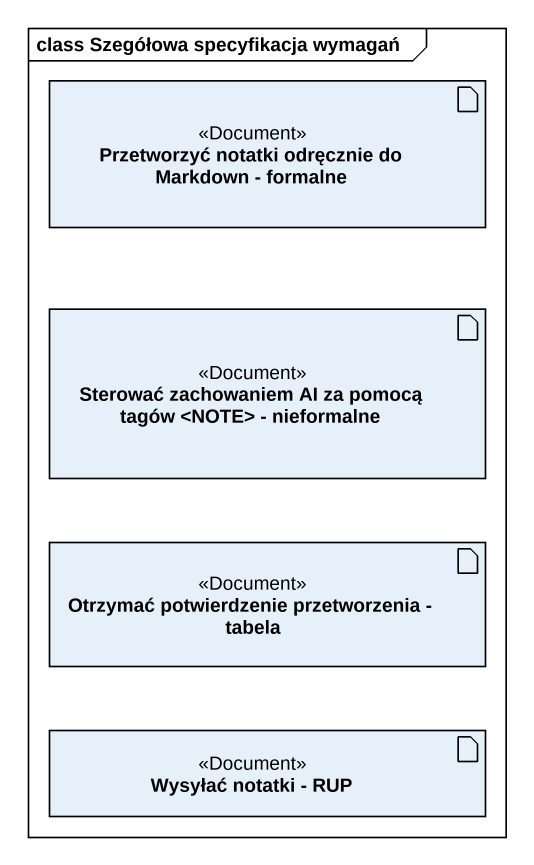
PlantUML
@startuml
mainframe class Szegółowa specyfikacja wymagań
artifact "Przetworzyć notatki odręcznie do Markdown - formalne" as Przetworzyć_notatki <<Document>>
artifact "Sterować zachowaniem AI za pomocą tagów <NOTE> - nieformalne" as Sterować_zachowaniem_AI_za <<Document>>
artifact "Otrzymać potwierdzenie przetworzenia - tabela" as Otrzymać_potwierdzenie <<Document>>
artifact "Wysyłać notatki - RUP" as Wysyłać_notatki_RUP <<Document>>
@enduml
